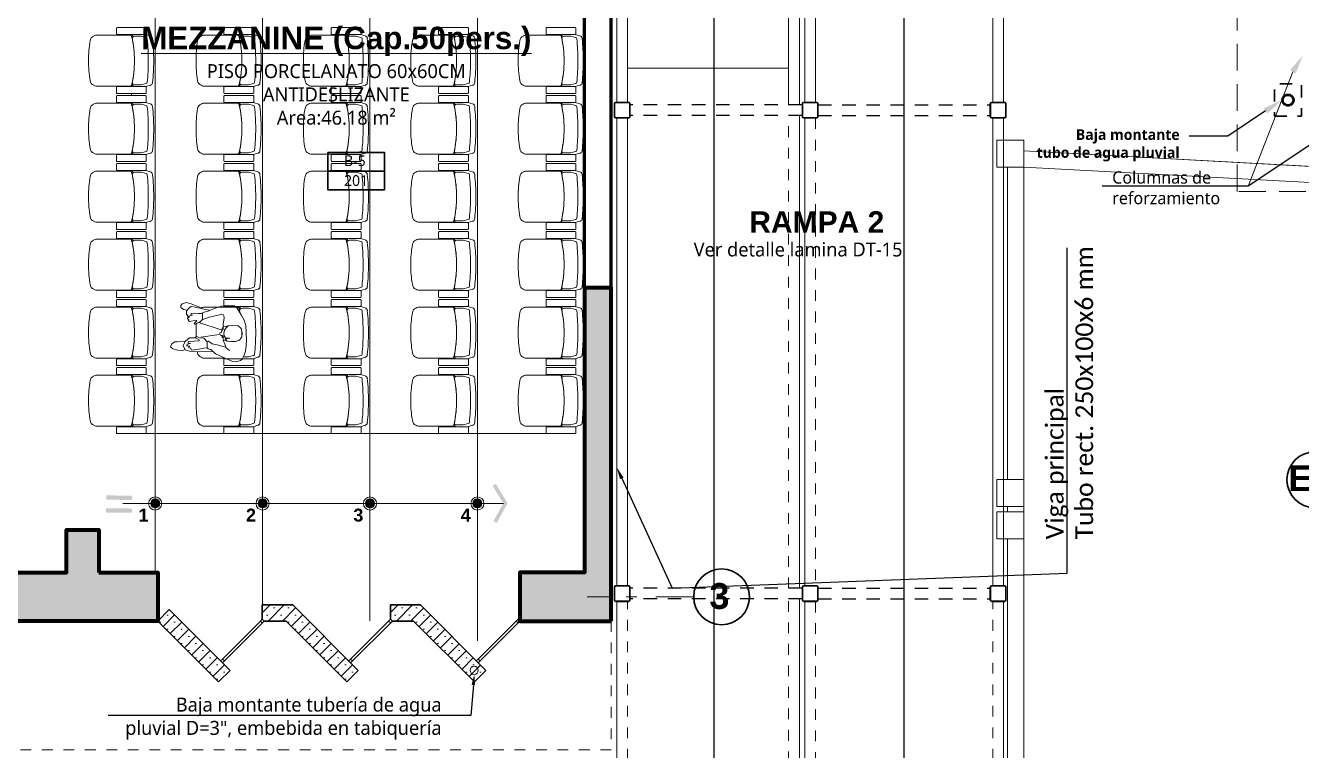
# Model space of a CAD drawing. Header units: metres. Extents: x 28 to 239, y -1 to 113.
# Drawn here: x 81.39 to 93.27, y 33.09 to 39.84 of the extents above; entities that cross this region are included whole.
import ezdxf
from ezdxf import colors
from ezdxf.entities.mleader import LeaderData, LeaderLine
from ezdxf.enums import TextEntityAlignment as Align
from ezdxf.math import Vec2, Vec3

# ---------------------------------------------------------------- set-up
doc = ezdxf.new("R2010")
doc.units = ezdxf.units.M
doc.set_wipeout_variables(frame=1)
for name, pattern in [('ACAD_ISO10W100', [18.5, 12, -3, 0.5, -3]), ('DASHED2', [0.375, 0.25, -0.125]), ('Dot & Dashed', [0.670278, 0.352778, -0.176389, 0, -0.141111]), ('HIDDEN2', [0.1875, 0.125, -0.0625])]:
    doc.linetypes.add(name, pattern=pattern)
for name, color, linetype, lineweight in [('ArchiCAD Windows_Pen_No__3', 150, 'Continuous', 0), ('COLUMNAS 50', 32, 'Continuous', 70), ('Cotas varias El', 253, 'Continuous', 13), ('Equipamiento SR', 23, 'Continuous', 0), ('flechas', 180, 'Continuous', 15), ('GRAFO 0 BLANCO', 7, 'Continuous', 0), ('GRAFO 4', 7, 'Continuous', 30), ('GRAFO00', 7, 'Continuous', 0), ('I.S. CANALETAS', 12, 'Continuous', 0), ('I.S.-TUB SAP 0.5', 110, 'ACAD_ISO10W100', 50), ('Letras El', 9, 'Continuous', 5), ('letras sr', 7, 'Continuous', 5), ('linea0016', 144, 'HIDDEN2', 9), ('MK-DIRECTRICES', 7, 'Continuous', 9), ('MK-LINEAS GENERALES', 7, 'Continuous', 0), ('Muros el', 144, 'Continuous', 60), ('proyecciones', 1, 'DASHED2', 5), ('TABIQUERIA DE DRYWALL', 221, 'Continuous', 30), ('texturas 1', 251, 'Continuous', 5)]:
    doc.layers.add(name, color=color, linetype=linetype, lineweight=lineweight)
doc.layers.add('Proyección de Vigueta de metal', color=40, linetype='HIDDEN2')
doc.styles.add('DIRECTRICES NOMBRES', font='calibril.ttf')
doc.styles.add('Generales', font='trebuc.ttf', dxfattribs={"height": 0.1})
doc.styles.add('GENERATED_STYLE_1', font='arialbd.ttf')
doc.styles.add('Santa Rosa 1 50', font='trebuc.ttf')
doc.styles.get("Standard").update_dxf_attribs({"font": 'arial.ttf'})
doc.styles.add('TURBO_BASS', font='swisseb.ttf')
doc.styles.add('TURBO_NPT', font='sanssb__.ttf')

# ---------------------------------------------------------------- blocks, each defined once
blk = doc.blocks.new('A$C4FEA2438')
at = {"layer": 'Equipamiento SR', "color": 8}
for p, q in [((1.746, 1.125), (1.746, 1.177)), ((1.752, 1.183), (2.018, 1.183)), ((1.752, 1.119), (2.018, 1.119)), ((1.91, 1.118), (1.979, 1.118)), ((1.913, 1.102), (1.976, 1.102)), ((1.976, 1.102), (2.022, 1.09)), ((2.062, 1.106), (2.018, 1.119)), ((2.023, 1.121), (2.022, 1.121)), ((2.024, 1.125), (2.024, 1.177)), ((1.746, 0.627), (1.746, 0.575)), ((1.752, 0.633), (2.018, 0.633)), ((1.91, 0.633), (1.979, 0.633)), ((1.913, 0.649), (1.976, 0.649)), ((1.976, 0.649), (2.022, 0.661)), ((2.062, 0.646), (2.018, 0.633)), ((2.024, 0.627), (2.024, 0.575)), ((1.752, 0.569), (2.018, 0.569))]:
    blk.add_line(p, q, dxfattribs=at)
for points in [[(1.534, 1.104, -0.211127), (1.555, 1.113), (1.873, 1.113, -0.358695), (1.889, 1.1, -0.056687), (1.914, 0.876, -0.114013)], [(1.534, 0.647, 0.211127), (1.555, 0.638), (1.873, 0.638, 0.358695), (1.889, 0.651, 0.056687), (1.914, 0.876, 0.114013)]]:
    blk.add_lwpolyline(points, format="xyb", dxfattribs=at)
for centre, radius, start, end in [((1.552, 1.057), 0.05, 110.2949, 175.4862), ((1.752, 1.177), 0.006, 90, 180), ((1.752, 1.125), 0.006, 180, 270), ((1.91, 1.098), 0.02, 90, 192.6129), ((0.914, 0.875), 1, 0, 12.6129), ((1.913, 1.082), 0.02, 90, 191.706), ((2.018, 1.177), 0.006, 0, 90), ((2.018, 1.125), 0.006, 270, 0), ((2.019, 1.077), 0.014, 5.8347, 75.4446), ((0.048, 0.875), 1.995, 0, 5.8347), ((2.055, 1.079), 0.0275, 6.4197, 75.9361), ((0.093, 0.875), 2, 0, 5.9288), ((2.453, 0.891), 0.966, 169.7935, 180.9303), ((2.453, 0.86), 0.966, 179.0697, 190.2065), ((0.914, 0.876), 1, 347.3871, 0), ((0.048, 0.876), 1.995, 354.1653, 0), ((0.048, 0.875), 1.995, 0, 0.0066), ((0.093, 0.876), 2, 354.0712, 0), ((1.552, 0.694), 0.05, 184.5138, 249.7051), ((1.752, 0.627), 0.006, 90, 180), ((1.91, 0.653), 0.02, 167.3871, 270), ((1.913, 0.669), 0.02, 168.294, 270), ((2.018, 0.627), 0.006, 0, 90), ((2.019, 0.675), 0.014, 284.5554, 354.1653), ((2.055, 0.672), 0.0275, 284.0639, 353.5803), ((1.752, 0.575), 0.006, 180, 270), ((2.018, 0.575), 0.006, 270, 0)]:
    blk.add_arc(centre, radius, start, end, dxfattribs=at)
blk = doc.blocks.new('A$C7E072915')
at = {"layer": 'GRAFO 0 BLANCO'}
for p, q in [((0.297, 0.45), (0.299, 0.391)), ((0.485, 0.294), (0.494, 0.311)), ((0.494, 0.225), (0.487, 0.251)), ((0.341, 0.189), (0.341, 0.133))]:
    blk.add_line(p, q, dxfattribs=at)
for points in [[(0.287, 0.503), (0.193, 0.542), (0.147, 0.553), (0.11, 0.542), (0.098, 0.525), (0.098, 0.506), (0.122, 0.488), (0.149, 0.481)], [(0.169, 0.418), (0.149, 0.445), (0.149, 0.474), (0.167, 0.499), (0.193, 0.516), (0.233, 0.511), (0.299, 0.496), (0.36, 0.483)], [(0.341, 0.133), (0.351, 0.123), (0.377, 0.116), (0.419, 0.076), (0.578, 0.005), (0.611, 0), (0.653, 0.014), (0.667, 0.026), (0.688, 0.065), (0.699, 0.1), (0.704, 0.155), (0.708, 0.206), (0.702, 0.341), (0.688, 0.388), (0.66, 0.44), (0.643, 0.464), (0.618, 0.503), (0.598, 0.523), (0.53, 0.528), (0.475, 0.52), (0.402, 0.496), (0.35, 0.472), (0.301, 0.461), (0.297, 0.45)], [(0.297, 0.45), (0.26, 0.45), (0.225, 0.454), (0.193, 0.452), (0.189, 0.442), (0.204, 0.437), (0.171, 0.427), (0.169, 0.422), (0.179, 0.418), (0.16, 0.41), (0.16, 0.402), (0.172, 0.4), (0.164, 0.388), (0.176, 0.378), (0.243, 0.388), (0.245, 0.383), (0.22, 0.359), (0.223, 0.353), (0.233, 0.353), (0.248, 0.363), (0.274, 0.37), (0.299, 0.396)], [(0.473, 0.299), (0.265, 0.368)], [(0.299, 0.391), (0.317, 0.402), (0.363, 0.418), (0.444, 0.435), (0.478, 0.444), (0.493, 0.44), (0.498, 0.432), (0.5, 0.407), (0.49, 0.354), (0.49, 0.326)], [(0.453, 0.255), (0.284, 0.231)], [(0.539, 0.338), (0.495, 0.327), (0.483, 0.31), (0.475, 0.285), (0.476, 0.278), (0.461, 0.272), (0.459, 0.262), (0.466, 0.251), (0.476, 0.248), (0.485, 0.231), (0.495, 0.206), (0.527, 0.193)], [(0.527, 0.193), (0.511, 0.217), (0.554, 0.223), (0.512, 0.226), (0.5, 0.245), (0.497, 0.265), (0.502, 0.295), (0.518, 0.319), (0.539, 0.338)], [(0.527, 0.193), (0.562, 0.191), (0.605, 0.192), (0.643, 0.204), (0.665, 0.233), (0.667, 0.268), (0.657, 0.312), (0.632, 0.336), (0.578, 0.341), (0.539, 0.338)], [(0.135, 0.192), (0.066, 0.187), (0.039, 0.187), (0.014, 0.17), (0, 0.142), (0.022, 0.121), (0.069, 0.11), (0.115, 0.108), (0.136, 0.117)], [(0.233, 0.226), (0.179, 0.224), (0.14, 0.194), (0.118, 0.154), (0.138, 0.113), (0.179, 0.101), (0.274, 0.096), (0.385, 0.1)], [(0.341, 0.189), (0.311, 0.221), (0.27, 0.226), (0.247, 0.236), (0.235, 0.231), (0.235, 0.223), (0.269, 0.206), (0.269, 0.196), (0.169, 0.191), (0.165, 0.182), (0.167, 0.174), (0.187, 0.172), (0.155, 0.165), (0.154, 0.152), (0.162, 0.15), (0.182, 0.148), (0.171, 0.142), (0.171, 0.133), (0.191, 0.13), (0.189, 0.121), (0.196, 0.111), (0.267, 0.12), (0.311, 0.128), (0.344, 0.131)], [(0.513, 0.138), (0.436, 0.159), (0.388, 0.169), (0.353, 0.194), (0.341, 0.189)], [(0.491, 0.202), (0.505, 0.165), (0.518, 0.133), (0.551, 0.106), (0.551, 0.106), (0.551, 0.106), (0.551, 0.106)]]:
    blk.add_lwpolyline(points, dxfattribs=at)

msp = doc.modelspace()

# ---------------------------------------------------------------- hatches: boundary and pattern name
at = {"layer": 'flechas'}
for points in [[(85.773, 35.21), (85.743, 35.227), (85.834, 35.393), (85.735, 35.556), (85.765, 35.574), (85.874, 35.394)], [(82.563, 35.362, 1), (82.623, 35.422, 1)], [(82.623, 35.362, 1), (82.563, 35.422, 1)], [(83.563, 35.362, 1), (83.623, 35.422, 1)], [(83.623, 35.362, 1), (83.563, 35.422, 1)], [(84.563, 35.362, 1), (84.623, 35.422, 1)], [(84.623, 35.362, 1), (84.563, 35.422, 1)], [(85.563, 35.362, 1), (85.623, 35.422, 1)], [(85.623, 35.362, 1), (85.563, 35.422, 1)]]:
    msp.add_hatch(color=256, dxfattribs=at).paths.add_polyline_path(points)
h = msp.add_hatch(color=256, dxfattribs=at)
h.paths.add_polyline_path([(82.376, 35.305), (82.376, 35.345), (82.136, 35.347), (82.136, 35.307)])
h.paths.add_polyline_path([(82.377, 35.425), (82.377, 35.465), (82.137, 35.467), (82.137, 35.427)])
h = msp.add_hatch(color=256, dxfattribs=at)
h.paths.add_polyline_path([(82.376, 35.305), (82.376, 35.345), (82.136, 35.347), (82.136, 35.307)])
h.paths.add_polyline_path([(82.377, 35.425), (82.377, 35.465), (82.137, 35.467), (82.137, 35.427)])
at = {"layer": 'GRAFO 0 BLANCO', "true_color": 0x939598}
h = msp.add_hatch(color=252, dxfattribs=at)
h.dxf.hatch_style = 1
h.paths.add_polyline_path([(85.989, 34.748), (86.589, 34.748), (86.589, 37.398), (86.839, 37.398), (86.839, 34.298), (85.989, 34.298)])
h = msp.add_hatch(color=252, dxfattribs=at)
h.dxf.hatch_style = 1
h.paths.add_polyline_path([(82.618, 34.748), (82.618, 34.298), (81.218, 34.298), (81.218, 34.748), (81.768, 34.748), (81.768, 35.148), (82.068, 35.148), (82.068, 34.748)])
at = {"layer": 'texturas 1'}
h = msp.add_hatch(dxfattribs=at)
h.set_pattern_fill('SACNCR', color=256)
h.set_pattern_definition([(45, (293.3137, 45.62291), (-0.06629126, 0.06629126), []), (45, (293.37999, 45.62291), (-0.06629126, 0.06629126), [0, -0.09375])])
h.paths.add_polyline_path([(82.724, 34.404), (82.618, 34.298), (83.184, 33.732), (83.29, 33.838)])
h.paths.add_polyline_path([(84.784, 34.448), (84.784, 34.316), (84.802, 34.298), (84.999, 34.298), (85.565, 33.732), (85.671, 33.838), (85.062, 34.448)])
h.paths.add_polyline_path([(83.59, 34.448), (83.59, 34.316), (83.608, 34.298), (83.812, 34.298), (84.377, 33.732), (84.483, 33.838), (83.874, 34.448)])

# ---------------------------------------------------------------- linework, layer by layer
at = {"layer": 'ArchiCAD Windows_Pen_No__3', "linetype": 'Continuous'}
for p, q in [((83.608, 34.298), (83.219, 33.909)), ((83.573, 34.298), (83.219, 33.944)), ((83.59, 34.316), (83.573, 34.298)), ((83.573, 34.298), (83.59, 34.28)), ((83.59, 34.28), (83.608, 34.298)), ((84.802, 34.298), (84.413, 33.909)), ((84.766, 34.298), (84.413, 33.944)), ((84.784, 34.316), (84.766, 34.298)), ((84.766, 34.298), (84.784, 34.28)), ((84.784, 34.28), (84.802, 34.298)), ((85.989, 34.298), (85.6, 33.909)), ((85.954, 34.298), (85.6, 33.944)), ((85.972, 34.316), (85.954, 34.298)), ((85.954, 34.298), (85.972, 34.28)), ((85.972, 34.316), (85.989, 34.298)), ((83.219, 33.944), (83.201, 33.927)), ((83.201, 33.927), (83.219, 33.909)), ((83.219, 33.944), (83.237, 33.927)), ((83.219, 33.909), (83.237, 33.927)), ((84.413, 33.944), (84.395, 33.927)), ((84.43, 33.927), (84.413, 33.944)), ((84.413, 33.909), (84.43, 33.927)), ((85.6, 33.944), (85.583, 33.927)), ((85.6, 33.909), (85.583, 33.927)), ((85.618, 33.927), (85.6, 33.944)), ((85.6, 33.909), (85.618, 33.927))]:
    msp.add_line(p, q, dxfattribs=at)
at = {"layer": 'COLUMNAS 50', "linetype": 'Continuous'}
for points in [[(86.839, 34.298), (86.839, 37.398), (86.589, 37.398), (86.589, 34.748), (85.989, 34.748), (85.989, 34.298)], [(82.068, 34.748), (82.618, 34.748), (82.618, 34.298), (81.218, 34.298), (81.218, 34.748), (81.768, 34.748), (81.768, 35.148), (82.068, 35.148)]]:
    msp.add_lwpolyline(points, close=True, dxfattribs=at)
at = {"layer": 'Cotas varias El'}
for p, q in [((82.371, 39.189), (82.371, 39.208)), ((82.371, 36.042), (86.371, 36.042))]:
    msp.add_line(p, q, dxfattribs=at)
at = {"layer": 'Cotas varias El', "linetype": 'Dot & Dashed'}
msp.add_line((87.607, 34.523), (86.614, 34.523), dxfattribs=at)
at = {"layer": 'Equipamiento SR', "color": 8}
for p, q in [((83.231, 37.232), (83.231, 37.284)), ((83.237, 37.29), (83.504, 37.29)), ((83.237, 37.226), (83.504, 37.226)), ((83.396, 37.225), (83.465, 37.225)), ((83.399, 37.209), (83.462, 37.209)), ((83.462, 37.209), (83.508, 37.197)), ((83.548, 37.212), (83.504, 37.226)), ((83.509, 37.228), (83.508, 37.228)), ((83.51, 37.232), (83.51, 37.284)), ((83.231, 36.734), (83.231, 36.682)), ((83.237, 36.74), (83.504, 36.74)), ((83.396, 36.74), (83.465, 36.74)), ((83.413, 36.756), (83.462, 36.756)), ((83.462, 36.756), (83.508, 36.768)), ((83.548, 36.753), (83.504, 36.74)), ((83.51, 36.734), (83.51, 36.682)), ((83.237, 36.676), (83.504, 36.676))]:
    msp.add_line(p, q, dxfattribs=at)
at = {"layer": 'Equipamiento SR'}
for points in [[(84.593, 43.849), (84.593, 34.301)], [(85.593, 43.849), (85.593, 34.114)], [(82.593, 43.649), (82.593, 34.748)], [(83.593, 42.299), (83.593, 34.448)]]:
    msp.add_lwpolyline(points, dxfattribs=at)
at = {"layer": 'Equipamiento SR', "color": 8}
for points in [[(83.02, 37.211, -0.211127), (83.041, 37.22), (83.359, 37.22, -0.358695), (83.375, 37.207, -0.010484), (83.383, 37.166, -0.010484)], [(83.399, 36.94, 0.010581), (83.4, 36.983)], [(83.4, 36.986, -0.000856), (83.4, 36.983)], [(83.02, 36.754, 0.211127), (83.041, 36.745), (83.243, 36.745)]]:
    msp.add_lwpolyline(points, format="xyb", dxfattribs=at)
for centre, radius, start, end in [((83.038, 37.164), 0.05, 110.2949, 115.7179), ((83.237, 37.284), 0.006, 90, 180), ((83.237, 37.232), 0.006, 180, 270), ((83.396, 37.205), 0.02, 90, 192.6129), ((82.4, 36.982), 1, 10.5974, 12.6129), ((83.399, 37.189), 0.02, 90, 191.706), ((83.504, 37.284), 0.006, 0, 90), ((83.504, 37.232), 0.006, 270, 0), ((83.505, 37.184), 0.014, 5.8347, 75.4446), ((83.541, 37.186), 0.0275, 6.4197, 75.9361), ((81.579, 36.982), 2, 0, 5.9288), ((83.939, 36.998), 0.966, 174.1364, 174.6052), ((81.534, 36.982), 1.995, 0, 5.8347), ((83.939, 36.998), 0.966, 175.9692, 180.9303), ((83.939, 36.967), 0.966, 179.0697, 181.5067), ((82.4, 36.983), 1, 357.5578, 0), ((82.4, 36.982), 1, 0, 0.2199), ((81.534, 36.983), 1.995, 354.1653, 0), ((81.534, 36.982), 1.995, 0, 0.0066), ((81.579, 36.983), 2, 354.0712, 0), ((83.939, 36.967), 0.966, 189.5605, 190.2065), ((83.038, 36.801), 0.05, 184.5138, 249.7051), ((83.237, 36.734), 0.006, 90, 180), ((83.504, 36.734), 0.006, 0, 90), ((83.505, 36.781), 0.014, 284.5554, 354.1653), ((83.541, 36.779), 0.0275, 284.0639, 353.5803), ((83.237, 36.682), 0.006, 180, 270), ((83.504, 36.682), 0.006, 270, 0)]:
    msp.add_arc(centre, radius, start, end, dxfattribs=at)
at = {"layer": 'flechas'}
msp.add_line((82.291, 35.392), (85.835, 35.392), dxfattribs=at)
for centre, radius in [((82.593, 35.392), 0.061), ((82.593, 35.392), 0.042), ((82.593, 35.392), 0.042), ((82.593, 35.392), 0.042), ((82.593, 35.392), 0.042), ((83.593, 35.392), 0.061), ((83.593, 35.392), 0.042), ((83.593, 35.392), 0.042), ((83.593, 35.392), 0.042), ((83.593, 35.392), 0.042), ((84.593, 35.392), 0.061), ((84.593, 35.392), 0.042), ((84.593, 35.392), 0.042), ((84.593, 35.392), 0.042), ((84.593, 35.392), 0.042), ((85.593, 35.392), 0.061), ((85.593, 35.392), 0.042), ((85.593, 35.392), 0.042), ((85.593, 35.392), 0.042), ((85.593, 35.392), 0.042)]:
    msp.add_circle(centre, radius, dxfattribs=at)
at = {"layer": 'GRAFO 0 BLANCO', "color": 251, "true_color": 0x636466}
msp.add_line((86.991, 39.445), (88.491, 39.445), dxfattribs=at)
at = {"layer": 'GRAFO 0 BLANCO', "color": 1, "lineweight": 30}
msp.add_lwpolyline([(84.2, 38.66), (84.727, 38.66), (84.727, 38.312), (84.2, 38.312)], close=True, dxfattribs=at)
at = {"layer": 'GRAFO 0 BLANCO', "color": 7, "linetype": 'Continuous', "flags": 128}
msp.add_lwpolyline([(93.434, 38.525), (90.68, 38.674)], dxfattribs=at)
at = {"layer": 'GRAFO 0 BLANCO', "color": 1, "lineweight": 30}
msp.add_lwpolyline([(84.727, 38.486), (84.2, 38.486)], dxfattribs=at)
at = {"layer": 'GRAFO 4', "linetype": 'Continuous'}
for centre in [(93.391, 35.613), (87.867, 34.523)]:
    msp.add_circle(centre, 0.26, dxfattribs=at)
at = {"layer": 'GRAFO00', "color": 252, "linetype": 'DASHED2', "lineweight": 0}
msp.add_lwpolyline([(92.666, 48.588), (133.808, 48.588), (133.808, 38.296), (92.666, 38.296)], close=True, dxfattribs=at)
at = {"layer": 'I.S. CANALETAS'}
msp.add_circle((85.563, 33.839), 0.0375, dxfattribs=at)
at = {"layer": 'I.S.-TUB SAP 0.5'}
msp.add_circle((93.141, 39.147), 0.05, dxfattribs=at)
at = {"layer": 'Letras El'}
msp.add_lwpolyline([(93.186, 39.411), (92.77, 38.346)], dxfattribs=at)
at = {"layer": 'Letras El', "color": 7}
msp.add_solid([(93.211, 39.395), (93.281, 39.564), (93.16, 39.427)], dxfattribs=at)
at = {"layer": 'linea0016', "linetype": 'HIDDEN2', "lineweight": 30, "ltscale": 0.9, "flags": 128}
msp.add_lwpolyline([(93.016, 38.997), (93.266, 38.997), (93.266, 39.297), (93.016, 39.297)], close=True, dxfattribs=at)
at = {"layer": 'MK-LINEAS GENERALES', "color": 7, "linetype": 'Continuous'}
for p, q in [((86.891, 39.128), (86.891, 43.978)), ((86.991, 39.128), (86.991, 43.978)), ((88.491, 39.103), (88.491, 44.003)), ((88.591, 39.103), (88.591, 44.003)), ((88.641, 44.003), (88.641, 39.128)), ((88.741, 44.003), (88.741, 39.128)), ((90.391, 39.128), (90.391, 43.978)), ((90.491, 39.128), (90.491, 43.978)), ((86.866, 38.991), (86.866, 39.116)), ((86.873, 38.991), (86.873, 39.116)), ((86.879, 39.128), (87.004, 39.128)), ((86.879, 39.122), (87.004, 39.122)), ((87.01, 39.116), (87.01, 38.991)), ((87.016, 39.116), (87.016, 38.991)), ((88.616, 38.991), (88.616, 39.116)), ((88.623, 38.991), (88.623, 39.116)), ((88.629, 39.128), (88.754, 39.128)), ((88.629, 39.122), (88.754, 39.122)), ((88.76, 39.116), (88.76, 38.991)), ((88.766, 39.116), (88.766, 38.991)), ((90.366, 38.991), (90.366, 39.116)), ((90.373, 38.991), (90.373, 39.116)), ((90.379, 39.128), (90.504, 39.128)), ((90.379, 39.122), (90.504, 39.122)), ((90.51, 39.116), (90.51, 38.991)), ((90.516, 39.116), (90.516, 38.991)), ((87.004, 38.985), (86.879, 38.985)), ((87.004, 38.978), (86.879, 38.978)), ((86.891, 34.628), (86.891, 38.978)), ((86.991, 34.628), (86.991, 38.978)), ((88.591, 34.603), (88.591, 39.003)), ((88.754, 38.985), (88.629, 38.985)), ((88.754, 38.978), (88.629, 38.978)), ((88.641, 38.978), (88.641, 34.628)), ((90.504, 38.985), (90.379, 38.985)), ((90.504, 38.978), (90.379, 38.978)), ((86.866, 34.491), (86.866, 34.616)), ((86.873, 34.491), (86.873, 34.616)), ((86.879, 34.628), (87.004, 34.628)), ((86.879, 34.622), (87.004, 34.622)), ((87.01, 34.616), (87.01, 34.491)), ((87.016, 34.616), (87.016, 34.491)), ((88.616, 34.491), (88.616, 34.616)), ((88.623, 34.491), (88.623, 34.616)), ((88.629, 34.628), (88.754, 34.628)), ((88.629, 34.622), (88.754, 34.622)), ((88.76, 34.616), (88.76, 34.491)), ((88.766, 34.616), (88.766, 34.491)), ((90.366, 34.491), (90.366, 34.616)), ((90.373, 34.491), (90.373, 34.616)), ((90.379, 34.628), (90.504, 34.628)), ((90.379, 34.622), (90.504, 34.622)), ((90.51, 34.616), (90.51, 34.491)), ((90.516, 34.616), (90.516, 34.491)), ((87.004, 34.485), (86.879, 34.485)), ((87.004, 34.478), (86.879, 34.478)), ((86.891, 31.008), (86.891, 34.478)), ((88.591, 30.984), (88.591, 34.503)), ((88.754, 34.485), (88.629, 34.485)), ((88.754, 34.478), (88.629, 34.478)), ((88.641, 34.478), (88.641, 30.984)), ((90.504, 34.485), (90.379, 34.485)), ((90.504, 34.478), (90.379, 34.478)), ((90.491, 31.008), (90.491, 34.478))]:
    msp.add_line(p, q, dxfattribs=at)
for centre, radius, start, end in [((86.879, 39.116), 0.0126, 90, 180), ((86.879, 39.116), 0.0063, 90, 180), ((87.004, 39.116), 0.0126, 0, 90), ((87.004, 39.116), 0.0063, 0, 90), ((88.629, 39.116), 0.0126, 90, 180), ((88.629, 39.116), 0.0063, 90, 180), ((88.754, 39.116), 0.0126, 0, 90), ((88.754, 39.116), 0.0063, 0, 90), ((90.379, 39.116), 0.0126, 90, 180), ((90.379, 39.116), 0.0063, 90, 180), ((90.504, 39.116), 0.0126, 0, 90), ((90.504, 39.116), 0.0063, 0, 90), ((86.879, 38.991), 0.0126, 180, 270), ((86.879, 38.991), 0.0063, 180, 270), ((87.004, 38.991), 0.0126, 270, 0), ((87.004, 38.991), 0.0063, 270, 0), ((88.629, 38.991), 0.0126, 180, 270), ((88.629, 38.991), 0.0063, 180, 270), ((88.754, 38.991), 0.0126, 270, 0), ((88.754, 38.991), 0.0063, 270, 0), ((90.379, 38.991), 0.0126, 180, 270), ((90.379, 38.991), 0.0063, 180, 270), ((90.504, 38.991), 0.0126, 270, 0), ((90.504, 38.991), 0.0063, 270, 0), ((86.879, 34.616), 0.0126, 90, 180), ((86.879, 34.616), 0.0063, 90, 180), ((87.004, 34.616), 0.0126, 0, 90), ((87.004, 34.616), 0.0063, 0, 90), ((88.629, 34.616), 0.0126, 90, 180), ((88.629, 34.616), 0.0063, 90, 180), ((88.754, 34.616), 0.0126, 0, 90), ((88.754, 34.616), 0.0063, 0, 90), ((90.379, 34.616), 0.0126, 90, 180), ((90.379, 34.616), 0.0063, 90, 180), ((90.504, 34.616), 0.0126, 0, 90), ((90.504, 34.616), 0.0063, 0, 90), ((86.879, 34.491), 0.0126, 180, 270), ((86.879, 34.491), 0.0063, 180, 270), ((87.004, 34.491), 0.0126, 270, 0), ((87.004, 34.491), 0.0063, 270, 0), ((88.629, 34.491), 0.0126, 180, 270), ((88.629, 34.491), 0.0063, 180, 270), ((88.754, 34.491), 0.0126, 270, 0), ((88.754, 34.491), 0.0063, 270, 0), ((90.379, 34.491), 0.0126, 180, 270), ((90.379, 34.491), 0.0063, 180, 270), ((90.504, 34.491), 0.0126, 270, 0), ((90.504, 34.491), 0.0063, 270, 0)]:
    msp.add_arc(centre, radius, start, end, dxfattribs=at)
at = {"layer": 'Muros el', "ltscale": 0.05}
for points in [[(86.589, 37.398), (86.589, 40.999)], [(86.839, 37.398), (86.839, 40.999)]]:
    msp.add_lwpolyline(points, dxfattribs=at)
at = {"layer": 'proyecciones', "linetype": 'HIDDEN2', "ltscale": 0.5}
for p, q in [((88.491, 34.603), (88.491, 39.003)), ((88.741, 38.978), (88.741, 34.628)), ((86.991, 31.008), (86.991, 34.478)), ((88.491, 30.984), (88.491, 34.503)), ((88.741, 34.478), (88.741, 30.984)), ((90.391, 31.008), (90.391, 34.478))]:
    msp.add_line(p, q, dxfattribs=at)
msp.add_lwpolyline([(86.839, 34.298), (86.839, 33.098), (52.993, 33.098), (52.993, 34.298)], dxfattribs=at)
at = {"layer": 'Proyección de Vigueta de metal'}
for p, q in [((88.616, 39.103), (87.016, 39.103)), ((88.766, 39.103), (90.366, 39.103)), ((88.616, 39.003), (87.016, 39.003)), ((88.766, 39.003), (90.366, 39.003)), ((88.616, 34.603), (87.016, 34.603)), ((88.766, 34.603), (90.366, 34.603)), ((88.616, 34.503), (87.016, 34.503)), ((88.766, 34.503), (90.366, 34.503))]:
    msp.add_line(p, q, dxfattribs=at)
at = {"layer": 'TABIQUERIA DE DRYWALL'}
for p, q in [((83.59, 34.316), (83.59, 34.448)), ((84.784, 34.448), (85.032, 34.448)), ((85.062, 34.448), (84.784, 34.448)), ((84.784, 34.316), (84.784, 34.448)), ((83.608, 34.298), (83.59, 34.316)), ((84.802, 34.298), (84.784, 34.316))]:
    msp.add_line(p, q, dxfattribs=at)
for points in [[(82.724, 34.404), (82.618, 34.298)], [(83.29, 33.838), (82.724, 34.404)], [(83.874, 34.448), (83.589, 34.448)], [(84.483, 33.838), (83.874, 34.448)], [(85.062, 34.448), (84.784, 34.448)], [(85.671, 33.838), (85.062, 34.448)], [(82.618, 34.298), (83.184, 33.732)], [(83.812, 34.298), (83.608, 34.298)], [(83.812, 34.298), (84.377, 33.732)], [(84.802, 34.298), (84.999, 34.298)], [(84.999, 34.298), (85.565, 33.732)], [(83.184, 33.732), (83.29, 33.838)], [(84.377, 33.732), (84.483, 33.838)], [(85.565, 33.732), (85.671, 33.838)]]:
    msp.add_lwpolyline(points, dxfattribs=at)

# ---------------------------------------------------------------- block references
at = {"layer": 'Cotas varias El'}
msp.add_blockref('A$C7E072915', (82.735, 36.709), dxfattribs=at)
at = {"layer": 'Equipamiento SR'}
for p in [(80.486, 38.639), (81.486, 38.639), (82.486, 38.639), (83.486, 38.639), (84.486, 38.639), (80.486, 38.006), (81.486, 38.006), (82.486, 38.006), (83.486, 38.006), (84.486, 38.006), (80.486, 37.373), (81.486, 37.373), (82.486, 37.373), (83.486, 37.373), (84.486, 37.373), (80.486, 36.74), (81.486, 36.74), (82.486, 36.74), (83.486, 36.74), (84.486, 36.74), (80.486, 36.107), (82.486, 36.107), (83.486, 36.107), (84.486, 36.107), (80.486, 35.474), (81.486, 35.474), (82.486, 35.474), (83.486, 35.474), (84.486, 35.474)]:
    msp.add_blockref('A$C4FEA2438', p, dxfattribs=at)

# ---------------------------------------------------------------- texts
at = {"char_height": 0.24, "style": 'GENERATED_STYLE_1'}
for s, insert, attachment_point, rotation in [('E1', (93.554, 35.747), 3, 360), ('3', (87.94, 34.407), 9, 0)]:
    msp.add_mtext(s, dxfattribs=dict(at, insert=insert, attachment_point=attachment_point, rotation=rotation))
at = {"layer": 'flechas', "linetype": 'Continuous', "style": 'TURBO_NPT'}
for tag, p in [('1', (82.438, 35.188)), ('2', (83.438, 35.188)), ('3', (84.438, 35.188)), ('4', (85.438, 35.188))]:
    msp.add_attdef(tag, text='1', height=0.12, rotation=0, dxfattribs=at).set_placement(p, align=Align.BOTTOM_LEFT)
at = {"layer": 'letras sr', "attachment_point": 1, "style": 'Santa Rosa 1 50'}
for s, width, insert, char_height in [('\\pxqc;{\\fSwis721 Ex BT|b1|i0|c0|p34;\\LMEZZANINE (Cap.50pers.)\\P\\fTrebuchet MS|b0|i0|c0|p34;\\H0.62201x;\\lPISO PORCELANATO 60x60CM\\PANTIDESLIZANTE\\PArea:46.18 m²}', 3.84083, (82.359, 39.83), 0.209), ('B-5', 0.5528, (84.352, 38.633), 0.1), ('201', 0.5528, (84.352, 38.448), 0.1)]:
    msp.add_mtext_dynamic_manual_height_columns(s, width=width, gutter_width=1, heights=[0], dxfattribs=dict(at, insert=insert, char_height=char_height))

# ---------------------------------------------------------------- leaders
at = {"layer": 'letras sr'}
ml = msp.add_multileader_mtext('Standard', dxfattribs=at)
ml.set_content('Columnas de reforzamiento', color=256, style='Generales')
ml.set_leader_properties()
ml.build(insert=Vec2(0, 0))
ml.multileader.update_dxf_attribs({"text_right_attachment_type": 6, "dogleg_length": 0.36, "arrow_head_size": 0.1})
ctx = ml.context
ctx.base_point, ctx.char_height, ctx.arrow_head_size, ctx.landing_gap_size, ctx.plane_origin = Vec3(91.414, 38.426), 0.115, 0.1, 0.09, Vec3(93.573, 38.605)
ctx.right_attachment = 6
notes = []
notes.append((ctx, [(0, (1, 1, 0), (92.77, 38.346), (-1, 0), 0.183, [(0, [(93.911, 39.105)], 0, [])])]))
ctx.mtext.insert, ctx.mtext.width, ctx.mtext.flow_direction = Vec3(91.504, 38.484), 1.46918, 5
ml = msp.add_multileader_mtext('Standard', dxfattribs=at)
ml.set_content('Baja montante tubería de agua\\Ppluvial D=3", embebida en tabiquería', color=256, style='Generales')
ml.set_leader_properties()
ml.build(insert=Vec2(0, 0))
ml.multileader.update_dxf_attribs({"text_right_attachment_type": 6, "dogleg_length": 0.36, "arrow_head_size": 0.1})
ctx = ml.context
ctx.base_point, ctx.char_height, ctx.arrow_head_size, ctx.landing_gap_size, ctx.plane_origin = Vec3(82.202, 33.502), 0.13, 0.1, 0.09, Vec3(85.363, 33.269)
ctx.right_attachment, ctx.text_align_type = 6, 2
notes.append((ctx, [(1, (1, 1, 0), (85.533, 33.418), (-1, 0), 0.183, [(0, [(85.564, 33.802)], 0, [])])]))
ctx.mtext.insert, ctx.mtext.alignment, ctx.mtext.flow_direction = Vec3(85.26, 33.585), 3, 5
for ctx, leaders in notes:
    for number, flags, end, landing, length, lines in leaders:
        leader = LeaderData()
        leader.index, (leader.has_last_leader_line, leader.has_dogleg_vector, leader.attachment_direction) = number, flags
        leader.last_leader_point, leader.dogleg_vector, leader.dogleg_length = Vec3(end), Vec3(landing), length
        for number, points, colour, breaks in lines:
            line = LeaderLine()
            line.index, line.vertices, line.color, line.breaks = number, Vec3.list(points), colors.encode_raw_color(colour), breaks
            leader.lines.append(line)
        ctx.leaders.append(leader)

# ---------------------------------------------------------------- wipeouts: each hides what was drawn before it
at = {"linetype": 'Continuous'}
msp.add_wipeout([(90.68, 35.064), (90.43, 35.064), (90.43, 35.314), (90.68, 35.314)], dxfattribs=at).dxf.layer = 'GRAFO 0 BLANCO'

# ---------------------------------------------------------------- next in the draw order: linework, layer by layer
at = {"layer": 'GRAFO 0 BLANCO', "linetype": 'Continuous'}
msp.add_line((90.53, 35.064), (90.53, 32.314), dxfattribs=at)
at = {"layer": 'GRAFO 0 BLANCO', "color": 7, "linetype": 'Continuous'}
msp.add_lwpolyline([(90.68, 35.064), (90.43, 35.064), (90.43, 35.314), (90.68, 35.314)], close=True, dxfattribs=at)

# ---------------------------------------------------------------- next in the draw order: wipeouts: each hides what was drawn before it
at = {"linetype": 'Continuous'}
msp.add_wipeout([(90.68, 38.524), (90.43, 38.524), (90.43, 38.774), (90.68, 38.774)], dxfattribs=at).dxf.layer = 'GRAFO 0 BLANCO'

# ---------------------------------------------------------------- next in the draw order: linework, layer by layer
at = {"layer": 'GRAFO 0 BLANCO', "linetype": 'Continuous'}
for p, q in [((93.683, 38.512), (90.68, 38.674)), ((142.015, 35.751), (90.68, 38.524))]:
    msp.add_line(p, q, dxfattribs=at)
at = {"layer": 'GRAFO 0 BLANCO', "color": 7, "linetype": 'Continuous'}
msp.add_lwpolyline([(90.68, 38.524), (90.43, 38.524), (90.43, 38.774), (90.68, 38.774)], close=True, dxfattribs=at)

# ---------------------------------------------------------------- next in the draw order: leaders
at = {"layer": 'letras sr', "linetype": 'Continuous'}
ml = msp.add_multileader_mtext('Standard', dxfattribs=at)
ml.set_content('{\\fTrebuchet MS|b1|i0|c0|p34;Baja montante\\Ptubo de agua pluvial}', color=256)
ml.set_leader_properties()
ml.build(insert=Vec2(0, 0))
ml.multileader.update_dxf_attribs({"dogleg_length": 0.36, "arrow_head_size": 0.18})
ctx = ml.context
ctx.base_point, ctx.char_height, ctx.arrow_head_size, ctx.landing_gap_size, ctx.plane_origin = Vec3(90.743, 38.812), 0.1, 0.18, 0.09, Vec3(92.489, 39.475)
ctx.text_align_type = 2
notes = []
notes.append((ctx, [(0, (1, 1, 0), (92.582, 38.812), (-1, 0), 0.36, [(0, [(93.082, 39.147)], 0, [])])]))
ctx.mtext.insert, ctx.mtext.width, ctx.mtext.alignment, ctx.mtext.flow_direction = Vec3(92.132, 38.876), 1.57101, 3, 5
for ctx, leaders in notes:
    for number, flags, end, landing, length, lines in leaders:
        leader = LeaderData()
        leader.index, (leader.has_last_leader_line, leader.has_dogleg_vector, leader.attachment_direction) = number, flags
        leader.last_leader_point, leader.dogleg_vector, leader.dogleg_length = Vec3(end), Vec3(landing), length
        for number, points, colour, breaks in lines:
            line = LeaderLine()
            line.index, line.vertices, line.color, line.breaks = number, Vec3.list(points), colors.encode_raw_color(colour), breaks
            leader.lines.append(line)
        ctx.leaders.append(leader)

# ---------------------------------------------------------------- next in the draw order: wipeouts: each hides what was drawn before it
at = {"linetype": 'Continuous'}
msp.add_wipeout([(90.68, 35.364), (90.43, 35.364), (90.43, 35.614), (90.68, 35.614)], dxfattribs=at).dxf.layer = 'GRAFO 0 BLANCO'

# ---------------------------------------------------------------- next in the draw order: linework, layer by layer
at = {"layer": 'GRAFO 0 BLANCO', "linetype": 'Continuous'}
for p, q in [((90.53, 38.524), (90.53, 35.614)), ((90.68, 38.524), (90.68, 28.711)), ((90.68, 38.524), (90.68, 28.711)), ((90.53, 35.364), (90.53, 35.314))]:
    msp.add_line(p, q, dxfattribs=at)
at = {"layer": 'GRAFO 0 BLANCO', "color": 7, "linetype": 'Continuous'}
msp.add_lwpolyline([(90.68, 35.364), (90.43, 35.364), (90.43, 35.614), (90.68, 35.614)], close=True, dxfattribs=at)
at = {"layer": 'MK-LINEAS GENERALES', "color": 7, "linetype": 'Continuous'}
for p, q in [((90.391, 34.628), (90.391, 38.978)), ((90.491, 34.628), (90.491, 38.978))]:
    msp.add_line(p, q, dxfattribs=at)

# ---------------------------------------------------------------- next in the draw order: leaders
at = {"layer": 'MK-DIRECTRICES'}
ml = msp.add_multileader_mtext('Standard', dxfattribs=at)
ml.set_content('\\A1;Viga principal\\PTubo rect. 250x100x6 mm', color=256, style='DIRECTRICES NOMBRES')
ml.set_leader_properties(color=1)
ml.build(insert=Vec2(0, 0))
ml.multileader.update_dxf_attribs({"text_left_attachment_type": 6, "text_right_attachment_type": 6, "dogleg_length": 4, "arrow_head_size": 0.112})
ctx = ml.context
ctx.base_point, ctx.char_height, ctx.arrow_head_size, ctx.landing_gap_size, ctx.plane_origin, ctx.plane_x_axis, ctx.plane_y_axis = Vec3(91.084, 35.042), 0.165, 0.112, 0.015, Vec3(83.43, 37.004), Vec3(0, 1), Vec3(-1, 0)
ctx.left_attachment, ctx.right_attachment = 6, 6
notes = []
notes.append((ctx, [(0, (1, 1, 0), (91.084, 34.742), (0, 1), 0.3, [(1, [(86.891, 35.728), (87.407, 34.603)], 0, [])])]))
ctx.mtext.insert, ctx.mtext.text_direction, ctx.mtext.rotation, ctx.mtext.width, ctx.mtext.defined_height, ctx.mtext.flow_direction = Vec3(90.886, 35.057), Vec3(0, 1), 1.570796, 3.23936, 0.755, 5
ctx.mtext.has_bg_fill, ctx.mtext.bg_color, ctx.mtext.bg_scale_factor, ctx.mtext.bg_transparency, ctx.mtext.use_window_bg_color = 1, -1027028792, 1.5, 0, 1
for ctx, leaders in notes:
    for number, flags, end, landing, length, lines in leaders:
        leader = LeaderData()
        leader.index, (leader.has_last_leader_line, leader.has_dogleg_vector, leader.attachment_direction) = number, flags
        leader.last_leader_point, leader.dogleg_vector, leader.dogleg_length = Vec3(end), Vec3(landing), length
        for number, points, colour, breaks in lines:
            line = LeaderLine()
            line.index, line.vertices, line.color, line.breaks = number, Vec3.list(points), colors.encode_raw_color(colour), breaks
            leader.lines.append(line)
        ctx.leaders.append(leader)

# ---------------------------------------------------------------- next in the draw order: linework, layer by layer
for p, q in [((87.795, 44.281), (87.795, 31.083)), ((89.566, 30.058), (89.568, 44.281))]:
    msp.add_line(p, q)

# ---------------------------------------------------------------- next in the draw order: texts
at = {"layer": 'letras sr', "style": 'TURBO_BASS'}
msp.add_text('RAMPA 2', height=0.2, dxfattribs=at).set_placement((88.753, 37.912), align=Align.CENTER)
at = {"layer": 'letras sr', "insert": (87.607, 38.038), "char_height": 0.115, "attachment_point": 1, "style": 'Generales'}
msp.add_mtext('{\\H1.13043x; \\PVer detalle lamina DT-15}', dxfattribs=at)

doc.saveas('drawing.dxf')
